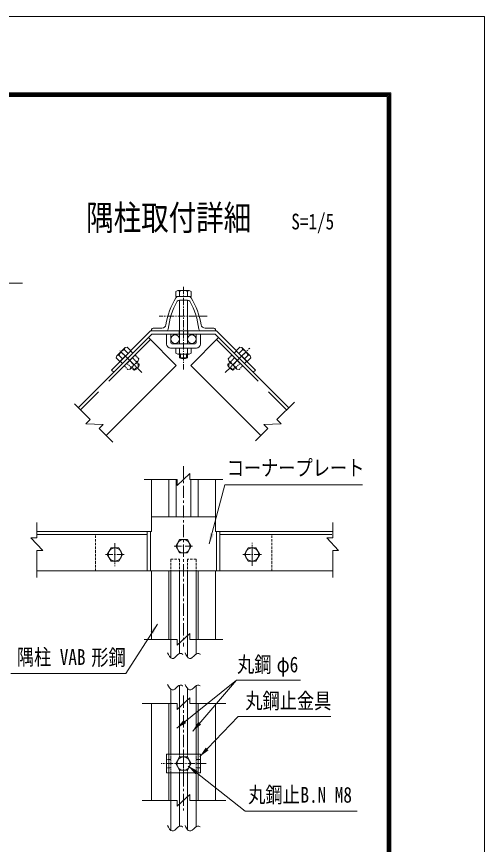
# Model space of a CAD drawing. Units: millimetres, scale not verified, with parts at other scales. Extents: x -4455 to 4455, y -3150 to 3150.
# Drawn here: x 3025 to 4455, y 619 to 3150 of the extents above; entities that cross this region are included whole.
import ezdxf
from ezdxf.enums import TextEntityAlignment as Align

# ---------------------------------------------------------------- set-up
doc = ezdxf.new("R2010")
doc.units = ezdxf.units.MM
doc.header["$LTSCALE"] = 30
for name, pattern in [('DASHED', [7.5, 6, -1.5]), ('USER1', [1.125, 0.75, -0.125, 0.125, -0.125]), ('USER2', [0.375, 0.25, -0.125]), ('USER3', [0.1875, 0.125, -0.0625]), ('USER4', [2, 1.25, -0.25, 0.25, -0.25])]:
    doc.linetypes.add(name, pattern=pattern)
doc.layers.add('0-0_D-TTL-TXT', color=7, linetype='Continuous')
for name, color, linetype, lineweight in [('0-1_D-STR1', 1, 'Continuous', 18), ('0-2_D-STR3', 3, 'Continuous', 13), ('0-3_D-BMK', 2, 'USER1', 13), ('0-4_D-STR-DIM', 4, 'Continuous', 13), ('0-6_7詳細', 3, 'Continuous', 18), ('0-7_D-STR-TXT', 3, 'Continuous', 13), ('0-8_D-STR2', 2, 'Continuous', 13), ('0-9_5寸法', 3, 'Continuous', 18), ('1-2_D-TTL', 7, 'Continuous', 9)]:
    doc.layers.add(name, color=color, linetype=linetype, lineweight=lineweight)
doc.styles.add('ＭＳ ゴシック', font='')
doc.styles.get('ＭＳ ゴシック').set_extended_font_data('MS Gothic')

msp = doc.modelspace()

# ---------------------------------------------------------------- linework, layer by layer
at = {"layer": '0-1_D-STR1'}
for p, q in [((3551.85, 2293.97), (3518.28, 2293.97)), ((3522.5, 2283.47), (3547.63, 2283.47)), ((3437.57, 2193.47), (3437.57, 2188.97)), ((3482.33, 2188.97), (3437.57, 2188.97)), ((3469.23, 2197.97), (3442.07, 2197.97)), ((3587.8, 2188.97), (3632.57, 2188.97)), ((3600.9, 2197.97), (3628.07, 2197.97)), ((3631.59, 2179.37), (3856.71, 1954.25)), ((3632.57, 2193.47), (3632.57, 2188.97)), ((3512.79, 2083.91), (3427.94, 2168.76)), ((3557.34, 2083.91), (3642.2, 2168.76)), ((3512.79, 2083.91), (3298.28, 1869.4)), ((3557.34, 2083.91), (3771.86, 1869.4)), ((3437.57, 1734.84), (3437.57, 1620.65)), ((3490.07, 1734.84), (3490.07, 1620.65)), ((3512.59, 1734.84), (3512.59, 1620.65)), ((3557.59, 1734.84), (3557.59, 1620.65)), ((3580.07, 1734.84), (3580.07, 1620.65)), ((3632.57, 1734.84), (3632.57, 1620.65)), ((3437.57, 1575.65), (3086.82, 1575.65)), ((3632.57, 1575.65), (3991.17, 1575.65)), ((3423.96, 1566.65), (3086.82, 1566.65)), ((3646.17, 1566.65), (3988.92, 1566.65)), ((3462.98, 1455.65), (3086.82, 1455.65)), ((3437.57, 1455.65), (3437.57, 1245.98)), ((3490.07, 1455.65), (3490.07, 1245.98)), ((3580.07, 1455.65), (3580.07, 1245.98)), ((3609.41, 1455.65), (3991.17, 1455.65)), ((3632.57, 1455.65), (3632.57, 1245.98)), ((3437.57, 1049.9), (3437.57, 753.77)), ((3490.07, 1049.9), (3490.07, 753.77)), ((3580.07, 1049.9), (3580.07, 753.77)), ((3632.57, 1049.9), (3632.57, 753.77))]:
    msp.add_line(p, q, dxfattribs=at)
at = {"layer": '0-1_D-STR1', "linetype": 'DASHED'}
for p, q in [((3434.3, 2162.4), (3219.79, 1947.89)), ((3635.83, 2162.4), (3850.34, 1947.89))]:
    msp.add_line(p, q, dxfattribs=at)
at = {"layer": '0-1_D-STR1'}
for centre, radius, start, end in [((3704.87, 2171.24), 226.8, 148.30182, 170.6662), ((3704.87, 2171.24), 217.8, 150.13204, 173.91336), ((3518.28, 2286.47), 7.5, 90, 148.30182), ((3522.5, 2275.97), 7.5, 90, 150.13204), ((3547.63, 2275.97), 7.5, 29.86796, 90), ((3551.85, 2286.47), 7.5, 31.69818, 90), ((3365.27, 2171.24), 217.8, 6.08664, 29.86796), ((3365.27, 2171.24), 226.8, 9.3338, 31.69818), ((3469.23, 2209.97), 12, 270, 350.6662), ((3600.9, 2209.97), 12, 189.3338, 270), ((3442.07, 2193.47), 4.5, 90, 180), ((3482.33, 2194.97), 6, 270, 353.91336), ((3587.8, 2194.97), 6, 186.08664, 270), ((3628.07, 2193.47), 4.5, 0, 90)]:
    msp.add_arc(centre, radius, start, end, dxfattribs=at)
at = {"layer": '0-2_D-STR3'}
for p, q in [((3517.43, 2313.17), (3511.55, 2309.77)), ((3511.55, 2309.77), (3511.55, 2293.97)), ((3517.43, 2313.17), (3552.71, 2313.17)), ((3523.07, 2309.77), (3523.07, 2293.97)), ((3547.07, 2309.77), (3547.07, 2293.97)), ((3552.71, 2313.17), (3558.59, 2309.77)), ((3558.59, 2309.77), (3558.59, 2293.97)), ((3511.55, 2293.97), (3558.59, 2293.97)), ((3535.07, 2293.97), (3512.57, 2293.97)), ((3523.07, 2283.47), (3523.07, 2149.37)), ((3547.07, 2283.47), (3547.07, 2149.37)), ((3438.54, 2179.37), (3213.42, 1954.25)), ((3434.57, 2188.97), (3315.08, 2069.48)), ((3438.54, 2179.37), (3321.87, 2062.7)), ((3635.57, 2188.97), (3434.57, 2188.97)), ((3631.59, 2179.37), (3438.54, 2179.37)), ((3483.47, 2179.37), (3483.47, 2148.77)), ((3496.07, 2179.37), (3496.07, 2155.37)), ((3574.07, 2179.37), (3574.07, 2155.37)), ((3586.67, 2179.37), (3586.67, 2148.77)), ((3631.59, 2179.37), (3748.26, 2062.7)), ((3635.57, 2188.97), (3755.05, 2069.48)), ((3356.4, 2137.96), (3331.46, 2113.01)), ((3374.14, 2128.54), (3340.88, 2095.28)), ((3354.82, 2131.57), (3365.99, 2120.4)), ((3356.4, 2137.96), (3362.96, 2139.72)), ((3362.96, 2139.72), (3374.14, 2128.54)), ((3574.67, 2136.77), (3495.47, 2136.77)), ((3568.07, 2149.37), (3502.07, 2149.37)), ((3558.59, 2136.77), (3511.55, 2136.77)), ((3511.55, 2120.89), (3511.55, 2136.77)), ((3523.07, 2119.63), (3523.07, 2136.77)), ((3547.07, 2119.63), (3547.07, 2136.77)), ((3558.59, 2120.89), (3558.59, 2136.77)), ((3707.17, 2139.72), (3695.99, 2128.54)), ((3695.99, 2128.54), (3729.25, 2095.28)), ((3715.31, 2131.57), (3704.14, 2120.4)), ((3713.73, 2137.96), (3707.17, 2139.72)), ((3713.73, 2137.96), (3738.67, 2113.01)), ((3331.46, 2113.01), (3329.7, 2106.46)), ((3329.7, 2106.46), (3340.88, 2095.28)), ((3337.85, 2114.6), (3349.02, 2103.43)), ((3517.31, 2117.57), (3511.55, 2120.89)), ((3552.83, 2117.57), (3517.31, 2117.57)), ((3523.07, 2117.57), (3523.07, 2106.91)), ((3547.07, 2106.91), (3523.07, 2106.91)), ((3547.07, 2117.57), (3547.07, 2106.91)), ((3552.83, 2117.57), (3558.59, 2120.89)), ((3732.28, 2114.6), (3721.11, 2103.43)), ((3740.43, 2106.46), (3729.25, 2095.28)), ((3738.67, 2113.01), (3740.43, 2106.46)), ((3321.87, 2062.7), (3315.08, 2069.48)), ((3748.26, 2062.7), (3755.05, 2069.48)), ((3437.57, 1620.65), (3632.57, 1620.65)), ((3437.57, 1455.65), (3632.57, 1455.65)), ((3586.67, 894.73), (3483.47, 894.73)), ((3483.47, 894.73), (3483.47, 837.73)), ((3586.67, 894.73), (3586.67, 837.73)), ((3586.67, 837.73), (3483.47, 837.73))]:
    msp.add_line(p, q, dxfattribs=at)
at = {"layer": '0-2_D-STR3', "linetype": 'USER4'}
for p, q in [((3382.02, 2087.39), (3340.85, 2128.56)), ((3688.11, 2087.39), (3729.28, 2128.56)), ((3688.11, 2087.39), (3729.28, 2128.56)), ((3744.54, 1481.68), (3744.54, 1529.51))]:
    msp.add_line(p, q, dxfattribs=at)
at = {"layer": '0-2_D-STR3', "linetype": 'USER2'}
for p, q in [((3380.21, 2121.03), (3373.42, 2127.82)), ((3380.21, 2121.03), (3373.42, 2127.82)), ((3689.93, 2121.03), (3696.71, 2127.82)), ((3689.93, 2121.03), (3696.71, 2127.82)), ((3348.39, 2089.21), (3341.6, 2096)), ((3348.39, 2089.21), (3341.6, 2096)), ((3721.75, 2089.21), (3728.53, 2096)), ((3721.75, 2089.21), (3728.53, 2096))]:
    msp.add_line(p, q, dxfattribs=at)
at = {"layer": '0-2_D-STR3', "color": 1, "linetype": 'USER3'}
for p, q in [((3354.03, 2082.13), (3387.29, 2115.39)), ((3391.27, 2095.12), (3379.15, 2107.24)), ((3398.52, 2104.16), (3387.29, 2115.39)), ((3396.79, 2097.74), (3398.52, 2104.16)), ((3671.62, 2104.16), (3682.84, 2115.39)), ((3673.34, 2097.74), (3671.62, 2104.16)), ((3678.87, 2095.12), (3690.99, 2107.24)), ((3716.1, 2082.13), (3682.84, 2115.39)), ((3365.25, 2070.9), (3354.03, 2082.13)), ((3374.3, 2078.15), (3362.17, 2090.27)), ((3371.68, 2072.62), (3396.79, 2097.74)), ((3375.75, 2076.7), (3383.29, 2069.16)), ((3377.45, 2078.39), (3385.84, 2070)), ((3383.29, 2069.16), (3400.26, 2086.13)), ((3391.02, 2091.97), (3399.42, 2083.58)), ((3392.72, 2093.67), (3400.26, 2086.13)), ((3677.41, 2093.67), (3669.87, 2086.13)), ((3686.84, 2069.16), (3669.87, 2086.13)), ((3679.11, 2091.97), (3670.71, 2083.58)), ((3698.45, 2072.62), (3673.34, 2097.74)), ((3692.68, 2078.39), (3684.29, 2070)), ((3694.38, 2076.7), (3686.84, 2069.16)), ((3695.84, 2078.15), (3707.96, 2090.27)), ((3704.88, 2070.9), (3716.1, 2082.13)), ((3371.68, 2072.62), (3365.25, 2070.9)), ((3698.45, 2072.62), (3704.88, 2070.9)), ((3496.07, 894.73), (3496.07, 837.73)), ((3523.12, 894.73), (3523.12, 886.27)), ((3547.02, 894.73), (3547.02, 886.27)), ((3574.07, 894.73), (3574.07, 837.73)), ((3496.07, 878.98), (3483.47, 878.98)), ((3574.07, 878.98), (3586.67, 878.98)), ((3496.07, 853.48), (3483.47, 853.48)), ((3523.12, 846.19), (3523.12, 837.73)), ((3547.02, 846.19), (3547.02, 837.73)), ((3574.07, 853.48), (3586.67, 853.48))]:
    msp.add_line(p, q, dxfattribs=at)
at = {"layer": '0-2_D-STR3', "color": 1}
for p, q in [((3525.47, 2117.57), (3525.47, 2105.7)), ((3544.67, 2117.57), (3544.67, 2105.7))]:
    msp.add_line(p, q, dxfattribs=at)
at = {"layer": '0-2_D-STR3', "color": 1, "linetype": 'USER2'}
for p, q in [((3265.59, 1563.65), (3265.59, 1455.65)), ((3804.54, 1563.65), (3804.54, 1455.65))]:
    msp.add_line(p, q, dxfattribs=at)
at = {"layer": '0-2_D-STR3', "color": 1, "linetype": 'USER4'}
msp.add_line((3535.07, 904.36), (3535.07, 827.79), dxfattribs=at)
at = {"layer": '0-2_D-STR3'}
for points in [[(3558.59, 1530.65), (3546.83, 1551.02), (3523.31, 1551.02), (3511.55, 1530.65), (3523.31, 1510.28), (3546.83, 1510.28)], [(3349.11, 1505.64), (3337.35, 1526.01), (3313.83, 1526.01), (3302.07, 1505.64), (3313.83, 1485.27), (3337.35, 1485.27)], [(3721.02, 1505.64), (3732.78, 1485.27), (3756.3, 1485.27), (3768.06, 1505.64), (3756.3, 1526.01), (3732.78, 1526.01)], [(3558.59, 866.23), (3546.83, 886.6), (3523.31, 886.6), (3511.55, 866.23), (3523.31, 845.86), (3546.83, 845.86)]]:
    msp.add_lwpolyline(points, close=True, dxfattribs=at)
for centre in [(3535.07, 1530.65), (3325.59, 1505.64), (3744.54, 1505.64), (3535.07, 866.23)]:
    msp.add_circle(centre, 20.4, dxfattribs=at)
for centre, radius, start, end in [((3517.73, 2307.29), 5.88, 24.94299, 92.968), ((3535.07, 2290.26), 22.91, 58.40741, 121.59259), ((3552.4, 2307.29), 5.88, 87.032, 155.05701), ((3502.07, 2155.37), 6, 180, 270), ((3568.07, 2155.37), 6, 270, 0), ((3360.13, 2109.29), 22.91, 103.40741, 166.59259), ((3360.34, 2133.59), 5.88, 132.032, 200.05701), ((3495.47, 2148.77), 12, 180, 270), ((3574.67, 2148.77), 12, 270, 0), ((3709.79, 2133.59), 5.88, 339.94299, 47.968), ((3710, 2109.29), 22.91, 13.40741, 76.59259), ((3335.83, 2109.07), 5.88, 69.94299, 137.968), ((3517.31, 2126.65), 9.09, 270, 309.3382), ((3535.07, 2153.57), 36, 250.52878, 289.47122), ((3535.07, 2127.69), 24, 240, 300), ((3552.83, 2126.65), 9.09, 230.6618, 270), ((3734.3, 2109.07), 5.88, 42.032, 110.05701)]:
    msp.add_arc(centre, radius, start, end, dxfattribs=at)
at = {"layer": '0-2_D-STR3', "color": 1, "linetype": 'USER3'}
for centre, radius, start, end in [((3365.25, 2079.05), 9.09, 315, 354.3382), ((3358.78, 2110.64), 36, 295.52878, 334.47122), ((3377.08, 2092.34), 24, 285, 345), ((3390.37, 2104.17), 9.09, 275.6618, 315), ((3693.05, 2092.34), 24, 195, 255), ((3679.76, 2104.17), 9.09, 225, 264.3382), ((3711.35, 2110.64), 36, 205.52878, 244.47122), ((3704.88, 2079.05), 9.09, 185.6618, 225)]:
    msp.add_arc(centre, radius, start, end, dxfattribs=at)
at = {"layer": '0-3_D-BMK'}
for p, q in [((3535.07, 2323.69), (3535.07, 2071.21)), ((3607.61, 2234.27), (3460.89, 2234.27)), ((3407.51, 2061.91), (3340.85, 2128.56)), ((3662.52, 2061.81), (3737.51, 2136.79)), ((3325.59, 1539.83), (3325.59, 1470.44)), ((3325.59, 1529.6), (3325.59, 1481.77)), ((3506.51, 1530.65), (3563.63, 1530.65)), ((3744.54, 1471.45), (3744.54, 1540.85)), ((3297.03, 1505.64), (3354.15, 1505.64)), ((3773.1, 1505.64), (3715.98, 1505.64))]:
    msp.add_line(p, q, dxfattribs=at)
at = {"layer": '0-3_D-BMK', "linetype": 'USER4'}
for p, q in [((3535.07, 1775.85), (3535.07, 1224.38)), ((3535.07, 1074.23), (3535.07, 722.98))]:
    msp.add_line(p, q, dxfattribs=at)
at = {"layer": '0-4_D-STR-DIM'}
for p, q in [((3249.47, 1918.2), (3201.61, 1966.06)), ((3820.66, 1918.2), (3874.09, 1971.63)), ((3249.47, 1918.2), (3236.75, 1905.47)), ((3236.75, 1905.47), (3289.62, 1903.51)), ((3276.89, 1890.78), (3289.62, 1903.51)), ((3833.38, 1905.47), (3780.51, 1903.51)), ((3793.24, 1890.78), (3780.51, 1903.51)), ((3820.66, 1918.2), (3833.38, 1905.47)), ((3276.89, 1890.78), (3318.74, 1848.94)), ((3793.24, 1890.78), (3755.09, 1852.63)), ((3515.68, 1716.84), (3554.45, 1752.84)), ((3554.45, 1734.84), (3554.45, 1752.84)), ((3515.68, 1734.84), (3414.37, 1734.84)), ((3515.68, 1734.84), (3515.68, 1716.84)), ((3554.45, 1734.84), (3655.76, 1734.84)), ((3515.68, 1245.98), (3414.37, 1245.98)), ((3515.68, 1227.98), (3554.45, 1263.98)), ((3515.68, 1245.98), (3515.68, 1227.98)), ((3554.45, 1245.98), (3554.45, 1263.98)), ((3554.45, 1245.98), (3655.76, 1245.98)), ((3515.68, 1031.9), (3554.45, 1067.9)), ((3554.45, 1049.9), (3554.45, 1067.9)), ((3515.68, 1049.9), (3408.49, 1049.9)), ((3515.68, 1049.9), (3515.68, 1031.9)), ((3554.45, 1049.9), (3664.65, 1049.9)), ((3515.68, 735.77), (3554.45, 771.77)), ((3554.45, 753.77), (3554.45, 771.77)), ((3515.68, 753.77), (3408.49, 753.77)), ((3515.68, 753.77), (3515.68, 735.77)), ((3554.45, 753.77), (3664.65, 753.77))]:
    msp.add_line(p, q, dxfattribs=at)
for points in [[(3486.52, 1205.07), (3488.79, 1199.94), (3492.47, 1193.92), (3496.26, 1189.94), (3500.17, 1188.01), (3504.19, 1188.12), (3508.33, 1190.29), (3512.58, 1194.49), (3516.81, 1198.92), (3520.89, 1201.76), (3524.8, 1203.01), (3528.55, 1202.66), (3532.15, 1200.72), (3532.52, 1200.33)], [(3540.07, 1205.07), (3542.33, 1199.94), (3546.01, 1193.92), (3549.81, 1189.94), (3553.72, 1188.01), (3557.74, 1188.12), (3561.88, 1190.29), (3566.13, 1194.49), (3570.36, 1198.92), (3574.43, 1201.76), (3578.34, 1203.01), (3582.1, 1202.66), (3585.7, 1200.72), (3586.07, 1200.33)], [(3486.52, 1108.64), (3488.79, 1103.51), (3492.47, 1097.49), (3496.26, 1093.51), (3500.17, 1091.58), (3504.19, 1091.69), (3508.33, 1093.86), (3512.58, 1098.06), (3516.81, 1102.49), (3520.89, 1105.33), (3524.8, 1106.58), (3528.55, 1106.23), (3532.15, 1104.29), (3532.52, 1103.9)], [(3540.07, 1108.64), (3542.33, 1103.51), (3546.01, 1097.49), (3549.81, 1093.51), (3553.72, 1091.58), (3557.74, 1091.69), (3561.88, 1093.86), (3566.13, 1098.06), (3570.36, 1102.49), (3574.43, 1105.33), (3578.34, 1106.58), (3582.1, 1106.23), (3585.7, 1104.29), (3586.07, 1103.9)], [(3486.52, 677.39), (3488.79, 672.26), (3492.47, 666.24), (3496.26, 662.26), (3500.17, 660.33), (3504.19, 660.44), (3508.33, 662.6), (3512.58, 666.81), (3516.81, 671.24), (3520.89, 674.08), (3524.8, 675.33), (3528.55, 674.98), (3532.15, 673.04), (3532.52, 672.65)], [(3540.07, 677.39), (3542.33, 672.26), (3546.01, 666.24), (3549.81, 662.26), (3553.72, 660.33), (3557.74, 660.44), (3561.88, 662.6), (3566.13, 666.81), (3570.36, 671.24), (3574.43, 674.08), (3578.34, 675.33), (3582.1, 674.98), (3585.7, 673.04), (3586.07, 672.65)]]:
    msp.add_lwpolyline(points, dxfattribs=at)
at = {"layer": '0-6_7詳細'}
for p, q in [((3496.07, 2179.37), (3483.47, 2179.37)), ((3586.67, 2179.37), (3574.07, 2179.37))]:
    msp.add_line(p, q, dxfattribs=at)
at = {"layer": '0-6_7詳細', "color": 1, "linetype": 'USER2'}
for p, q in [((3521.57, 2188.97), (3521.57, 2179.37)), ((3548.57, 2188.97), (3548.57, 2179.37))]:
    msp.add_line(p, q, dxfattribs=at)
at = {"layer": '0-6_7詳細', "color": 7, "lineweight": 9}
for p, q in [((3437.57, 1620.65), (3437.57, 1575.65)), ((3632.57, 1620.65), (3632.57, 1575.65)), ((3423.96, 1575.65), (3423.96, 1455.65)), ((3434.57, 1575.65), (3434.57, 1455.65)), ((3635.57, 1575.65), (3635.57, 1455.65)), ((3646.17, 1575.65), (3646.17, 1455.65))]:
    msp.add_line(p, q, dxfattribs=at)
at = {"layer": '0-6_7詳細', "color": 4}
for p, q in [((3086.82, 1556.15), (3086.82, 1603.67)), ((3991.17, 1556.15), (3991.17, 1603.67)), ((3068.82, 1556.15), (3104.82, 1517.37)), ((3086.82, 1556.15), (3068.82, 1556.15)), ((3973.17, 1556.15), (4009.17, 1517.37)), ((3991.17, 1556.15), (3973.17, 1556.15)), ((3086.82, 1517.37), (3086.82, 1434.84)), ((3086.82, 1517.37), (3104.82, 1517.37)), ((3991.17, 1517.37), (3991.17, 1434.84)), ((3991.17, 1517.37), (4009.17, 1517.37))]:
    msp.add_line(p, q, dxfattribs=at)
at = {"layer": '0-7_D-STR-TXT'}
for points in [[(3042.72, 2335.45), (2683.46, 2335.45), (2647.93, 2225.24)], [(4082.59, 1718.14), (3661.25, 1718.14), (3613.95, 1537.87)], [(3007.52, 1141.88), (3358.6, 1141.88), (3455.41, 1293.07)], [(3893.05, 1121.36), (3697.5, 1121.36), (3514.37, 974.82)], [(3984.9, 1010.33), (3702.36, 1010.33), (3585.05, 888.05)], [(4066.16, 720.66), (3723.85, 720.66), (3549.82, 858.73)]]:
    msp.add_lwpolyline(points, dxfattribs=at)
for points in [[(3613.37, 1535.65), (3616.33, 1570.54), (3627.92, 1567.5)], [(3456.65, 1295.01), (3443.09, 1262.73), (3433, 1269.19)], [(3512.58, 973.38), (3535.77, 999.62), (3543.26, 990.26)], [(3583.46, 886.39), (3603.02, 915.43), (3611.66, 907.14)], [(3548.02, 860.15), (3578.77, 843.41), (3571.33, 834.02)]]:
    msp.add_solid(points, dxfattribs=at)
at = {"layer": '0-8_D-STR2', "color": 3, "linetype": 'USER2'}
for p, q in [((3496.12, 1490.99), (3496.12, 1455.65)), ((3496.12, 1490.99), (3523.12, 1490.99)), ((3523.12, 1490.99), (3523.12, 1455.65)), ((3574.02, 1490.99), (3547.02, 1490.99)), ((3547.02, 1490.99), (3547.02, 1455.65)), ((3574.02, 1490.99), (3574.02, 1455.65))]:
    msp.add_line(p, q, dxfattribs=at)
at = {"layer": '0-8_D-STR2', "color": 7, "lineweight": 9}
for p, q in [((3496.12, 1455.65), (3496.12, 1190.09)), ((3523.12, 1455.65), (3523.12, 1202.47)), ((3547.02, 1455.65), (3547.02, 1192.87)), ((3574.02, 1455.65), (3574.02, 1201.47)), ((3496.12, 894.73), (3496.12, 1093.66)), ((3523.12, 894.73), (3523.12, 1106.04)), ((3547.02, 894.73), (3547.02, 1096.44)), ((3574.02, 894.73), (3574.02, 1105.04)), ((3496.12, 837.73), (3496.12, 662.41)), ((3523.12, 837.73), (3523.12, 674.79)), ((3547.02, 837.73), (3547.02, 665.19)), ((3574.02, 837.73), (3574.02, 673.79))]:
    msp.add_line(p, q, dxfattribs=at)
at = {"layer": '0-8_D-STR2', "color": 7, "linetype": 'USER1', "lineweight": 9}
msp.add_line((3604.61, 866.23), (3467.26, 866.23), dxfattribs=at)
at = {"layer": '0-8_D-STR2', "color": 7, "lineweight": 9}
for centre in [(3509.62, 2164), (3560.52, 2164)]:
    msp.add_circle(centre, 13.5, dxfattribs=at)
at = {"layer": '0-9_5寸法'}
msp.add_line((3697.5, 1121.36), (3563.39, 965.5), dxfattribs=at)
msp.add_solid([(3561.89, 963.76), (3579.85, 993.82), (3588.93, 986)], dxfattribs=at)
at = {"layer": '1-2_D-TTL', "color": 2, "lineweight": 18}
msp.add_lwpolyline([(-4454.85, 3150.21), (4454.85, 3150.21), (4454.85, -3150.21), (-4454.85, -3150.21)], close=True, dxfattribs=at)
at = {"layer": '1-2_D-TTL'}
for points in [[(-4168.47, 2916.87), (4168.47, 2916.87), (4168.47, -2916.87), (-4168.47, -2916.87)], [(-4165.81, 2914.21), (4165.81, 2914.21), (4165.81, -2914.21), (-4165.81, -2914.21)], [(-4163.16, 2911.56), (4163.16, 2911.56), (4163.16, -2911.56), (-4163.16, -2911.56)], [(-4160.51, 2908.91), (4160.51, 2908.91), (4160.51, -2908.91), (-4160.51, -2908.91)], [(-4157.86, 2906.26), (4157.86, 2906.26), (4157.86, -2906.26), (-4157.86, -2906.26)]]:
    msp.add_lwpolyline(points, close=True, dxfattribs=at)

# ---------------------------------------------------------------- texts
at = {"layer": '0-0_D-TTL-TXT', "style": 'ＭＳ ゴシック', "width": 0.8}
msp.add_text('隅柱取付詳細', height=76.98, dxfattribs=at).set_placement((3237.65, 2473.74), align=Align.BOTTOM_LEFT)
at = {"layer": '0-0_D-TTL-TXT', "color": 3, "style": 'ＭＳ ゴシック', "width": 0.8}
msp.add_text('S=1/5', height=48.17, dxfattribs=at).set_placement((3864.43, 2484.94), align=Align.BOTTOM_LEFT)
at = {"layer": '0-7_D-STR-TXT', "style": 'ＭＳ ゴシック', "width": 0.8}
for s, p in [('コーナープレート', (3667.3, 1731.77)), ('隅柱 VAB ', (3025.64, 1153.62)), ('形鋼', (3253.46, 1152.47)), ('丸鋼', (3698.75, 1130.93)), ('φ6', (3819.7, 1130.93)), ('丸鋼止金具', (3724.08, 1019.87)), ('丸鋼止', (3732.87, 732.44)), ('B.N M8', (3892.61, 732.44))]:
    msp.add_text(s, height=48.17, dxfattribs=at).set_placement(p, align=Align.BOTTOM_LEFT)

doc.saveas('drawing.dxf')
